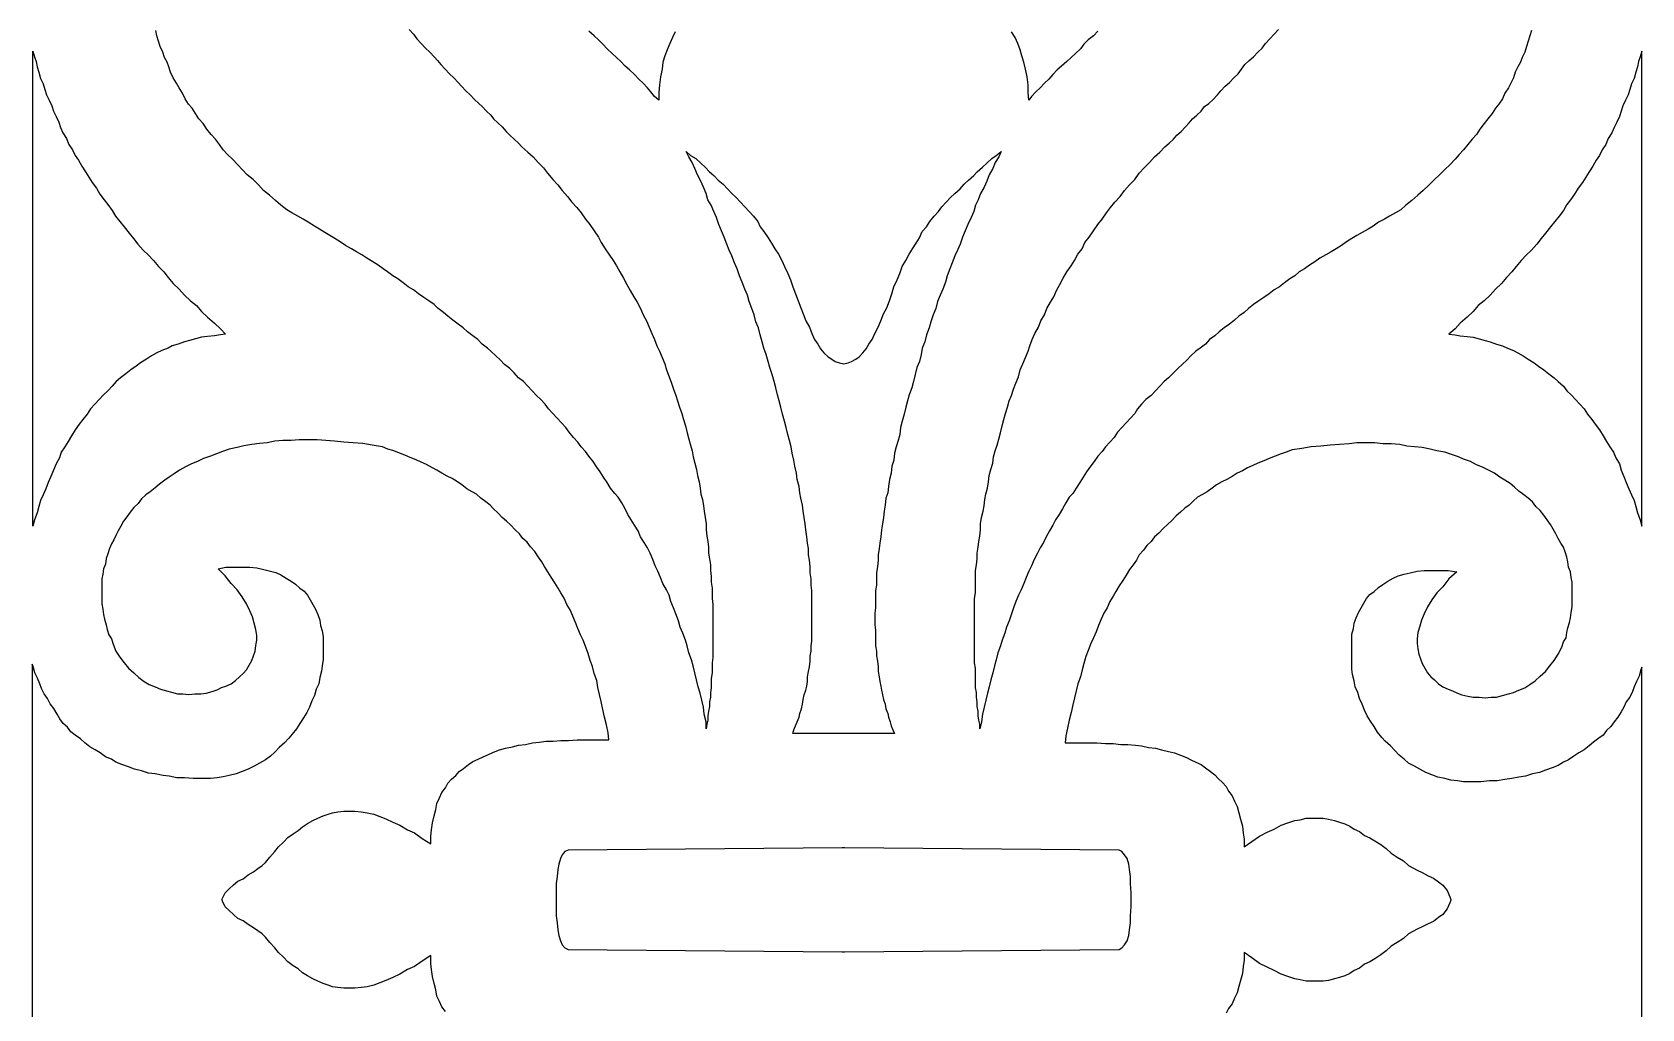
# Model space of a CAD drawing. Extents: x 100 to 710, y -550 to 180.
# Drawn here: x 529.6 to 609.6, y -102.9 to -54.4 of the extents above; entities that cross this region are included whole.
import ezdxf

# ---------------------------------------------------------------- set-up
doc = ezdxf.new("R2010")
doc.units = 0
doc.header["$MEASUREMENT"] = 0
doc.layers.add('LAYER_1', color=18, linetype='CONTINUOUS')

msp = doc.modelspace()

# ---------------------------------------------------------------- linework, layer by layer
at = {"layer": 'LAYER_1'}
for points in [[(548.319, -54.247), (548.533, -54.478), (548.704, -54.71), (548.918, -54.942), (549.132, -55.173), (549.346, -55.366), (549.56, -55.598), (549.731, -55.791), (549.902, -55.984), (550.116, -56.216), (550.33, -56.448), (550.544, -56.641), (550.758, -56.872), (550.929, -57.066), (551.143, -57.297), (551.357, -57.49), (551.571, -57.722), (551.785, -57.915), (551.956, -58.07), (552.17, -58.301), (552.384, -58.494), (552.512, -58.688), (552.726, -58.881), (552.94, -59.074), (553.154, -59.305), (553.325, -59.498), (553.539, -59.692), (553.753, -59.885), (553.924, -60.078), (554.224, -60.348), (554.48, -60.58), (554.737, -60.85), (554.994, -61.12), (555.208, -61.391), (555.464, -61.7), (555.721, -61.97), (555.935, -62.24), (556.192, -62.549), (556.406, -62.82), (556.662, -63.09), (556.876, -63.36), (557.09, -63.669), (557.304, -63.939), (557.518, -64.248), (557.732, -64.557), (557.86, -64.828), (558.074, -65.137), (558.246, -65.407), (558.459, -65.716), (558.631, -65.986), (558.802, -66.295), (558.973, -66.604), (559.144, -66.913), (559.315, -67.222), (559.486, -67.531), (559.658, -67.801), (559.829, -68.11), (559.957, -68.419), (560.128, -68.728), (560.257, -69.037), (560.385, -69.346), (560.513, -69.655), (560.642, -69.964), (560.77, -70.234), (560.898, -70.543), (561.027, -70.852), (561.112, -71.161), (561.241, -71.509), (561.369, -71.817), (561.455, -72.126), (561.583, -72.435), (561.668, -72.706), (561.754, -73.015), (561.882, -73.324), (561.968, -73.632), (562.054, -73.941), (562.139, -74.289), (562.225, -74.598), (562.31, -74.907), (562.396, -75.177), (562.439, -75.486), (562.524, -75.795), (562.61, -76.104), (562.653, -76.413), (562.738, -76.722), (562.781, -77.031), (562.824, -77.34), (562.909, -77.61), (562.952, -77.919), (562.995, -78.189), (563.038, -78.498), (563.08, -78.807), (563.08, -79.116), (563.123, -79.425), (563.166, -79.695), (563.209, -79.966), (563.209, -80.275), (563.252, -80.545), (563.294, -80.854), (563.294, -81.124), (563.337, -81.433), (563.337, -81.704), (563.38, -82.012), (563.38, -82.244), (563.38, -82.514), (563.423, -82.823), (563.423, -83.094), (563.423, -83.364), (563.423, -83.634), (563.423, -83.905), (563.423, -84.175), (563.423, -84.445), (563.423, -84.677), (563.423, -84.947), (563.423, -85.218), (563.423, -85.449), (563.38, -85.72), (563.38, -85.99), (563.38, -86.222), (563.337, -86.492), (563.337, -86.724), (563.337, -86.955), (563.294, -87.187), (563.294, -87.419), (563.252, -87.651), (563.252, -87.882), (563.209, -88.114), (563.166, -88.346), (563.166, -88.577), (563.123, -88.771), (563.08, -89.002), (563.08, -88.655), (562.995, -88.268), (562.952, -87.921), (562.867, -87.573), (562.781, -87.226), (562.695, -86.917), (562.61, -86.569), (562.524, -86.222), (562.439, -85.874), (562.353, -85.565), (562.225, -85.218), (562.139, -84.87), (562.054, -84.6), (561.925, -84.252), (561.797, -83.943), (561.711, -83.634), (561.583, -83.287), (561.455, -82.978), (561.326, -82.669), (561.241, -82.36), (561.112, -82.09), (560.941, -81.781), (560.813, -81.472), (560.684, -81.163), (560.556, -80.893), (560.428, -80.584), (560.299, -80.275), (560.171, -80.004), (560, -79.734), (559.829, -79.464), (559.7, -79.155), (559.529, -78.884), (559.358, -78.614), (559.187, -78.344), (559.059, -78.073), (558.887, -77.765), (558.716, -77.494), (558.545, -77.301), (558.331, -77.031), (558.16, -76.76), (557.989, -76.49), (557.818, -76.22), (557.647, -75.988), (557.475, -75.718), (557.261, -75.447), (557.09, -75.216), (556.876, -74.984), (556.705, -74.752), (556.491, -74.521), (556.277, -74.25), (556.106, -74.019), (555.892, -73.787), (555.678, -73.555), (555.464, -73.324), (555.25, -73.092), (555.079, -72.86), (554.865, -72.628), (554.651, -72.435), (554.438, -72.204), (554.224, -71.972), (554.01, -71.74), (553.753, -71.547), (553.539, -71.315), (553.325, -71.084), (553.068, -70.891), (552.854, -70.659), (552.64, -70.466), (552.384, -70.234), (552.213, -70.08), (551.956, -69.887), (551.742, -69.655), (551.485, -69.462), (551.229, -69.269), (551.015, -69.076), (550.758, -68.883), (550.501, -68.689), (550.244, -68.496), (550.03, -68.303), (549.774, -68.11), (549.56, -67.917), (549.303, -67.724), (549.046, -67.57), (548.79, -67.376), (548.533, -67.183), (548.276, -67.029), (548.02, -66.836), (547.763, -66.643), (547.506, -66.488), (547.249, -66.295), (547.035, -66.141), (546.779, -65.948), (546.522, -65.793), (546.222, -65.6), (545.966, -65.446), (545.709, -65.291), (545.452, -65.137), (545.153, -64.982), (544.896, -64.789), (544.639, -64.635), (544.383, -64.48), (544.126, -64.326), (543.869, -64.171), (543.612, -64.017), (543.313, -63.824), (543.056, -63.669), (542.8, -63.515), (542.5, -63.36), (542.243, -63.206), (541.944, -62.974), (541.687, -62.742), (541.388, -62.472), (541.088, -62.24), (540.831, -61.97), (540.575, -61.7), (540.275, -61.468), (540.018, -61.198), (539.804, -60.966), (539.548, -60.696), (539.291, -60.464), (539.077, -60.232), (538.906, -59.962), (538.692, -59.692), (538.478, -59.46), (538.264, -59.19), (538.093, -58.919), (537.879, -58.688), (537.708, -58.417), (537.537, -58.147), (537.366, -57.954), (537.194, -57.683), (537.066, -57.413), (536.895, -57.143), (536.767, -56.911), (536.595, -56.641), (536.467, -56.37), (536.381, -56.1), (536.296, -55.868), (536.168, -55.637), (536.082, -55.366), (535.954, -55.096), (535.868, -54.826), (535.782, -54.555), (535.74, -54.285)], [(561.54, -54.362), (561.412, -54.633), (561.283, -54.942), (561.155, -55.251), (561.027, -55.56), (560.941, -55.868), (560.898, -56.216), (560.813, -56.602), (560.77, -56.988), (560.727, -57.375), (560.727, -57.761), (560.513, -57.568), (560.342, -57.336), (560.171, -57.143), (559.957, -56.911), (559.743, -56.718), (559.529, -56.486), (559.272, -56.255), (559.059, -56.062), (558.845, -55.83), (558.631, -55.637), (558.417, -55.444), (558.16, -55.212), (557.946, -54.98), (557.732, -54.749), (557.518, -54.555), (557.261, -54.324)], [(604.113, -54.285), (604.027, -54.555), (603.942, -54.826), (603.856, -55.096), (603.771, -55.366), (603.642, -55.637), (603.557, -55.868), (603.428, -56.1), (603.3, -56.37), (603.214, -56.641), (603.086, -56.911), (602.958, -57.143), (602.787, -57.413), (602.658, -57.683), (602.487, -57.954), (602.316, -58.147), (602.145, -58.417), (601.931, -58.688), (601.76, -58.919), (601.546, -59.19), (601.375, -59.46), (601.161, -59.692), (600.947, -59.962), (600.733, -60.232), (600.519, -60.464), (600.305, -60.696), (600.048, -60.966), (599.792, -61.198), (599.535, -61.468), (599.278, -61.7), (599.021, -61.97), (598.722, -62.24), (598.465, -62.472), (598.166, -62.742), (597.866, -62.974), (597.609, -63.206), (597.353, -63.36), (597.053, -63.515), (596.796, -63.669), (596.497, -63.824), (596.24, -64.017), (595.984, -64.171), (595.684, -64.326), (595.427, -64.48), (595.171, -64.635), (594.914, -64.789), (594.657, -64.982), (594.4, -65.137), (594.144, -65.291), (593.887, -65.446), (593.587, -65.6), (593.331, -65.793), (593.074, -65.948), (592.817, -66.141), (592.561, -66.295), (592.347, -66.488), (592.09, -66.643), (591.833, -66.836), (591.576, -67.029), (591.32, -67.183), (591.063, -67.376), (590.806, -67.57), (590.55, -67.724), (590.293, -67.917), (590.036, -68.11), (589.822, -68.303), (589.566, -68.496), (589.352, -68.689), (589.095, -68.883), (588.838, -69.076), (588.581, -69.269), (588.367, -69.462), (588.111, -69.655), (587.897, -69.887), (587.64, -70.08), (587.426, -70.234), (587.169, -70.466), (586.998, -70.659), (586.742, -70.891), (586.528, -71.084), (586.314, -71.315), (586.057, -71.547), (585.843, -71.74), (585.629, -71.972), (585.415, -72.204), (585.201, -72.435), (584.945, -72.628), (584.731, -72.86), (584.517, -73.092), (584.388, -73.324), (584.174, -73.555), (583.96, -73.787), (583.746, -74.019), (583.533, -74.25), (583.361, -74.521), (583.147, -74.752), (582.934, -74.984), (582.762, -75.216), (582.548, -75.447), (582.377, -75.718), (582.163, -75.988), (581.992, -76.22), (581.821, -76.49), (581.65, -76.76), (581.479, -77.031), (581.308, -77.301), (581.136, -77.494), (580.965, -77.765), (580.794, -78.073), (580.623, -78.344), (580.452, -78.614), (580.324, -78.884), (580.152, -79.155), (579.981, -79.464), (579.853, -79.734), (579.682, -80.004), (579.553, -80.275), (579.382, -80.584), (579.254, -80.893), (579.126, -81.163), (578.997, -81.472), (578.869, -81.781), (578.74, -82.09), (578.612, -82.36), (578.484, -82.669), (578.355, -82.978), (578.27, -83.287), (578.141, -83.634), (578.013, -83.943), (577.927, -84.252), (577.799, -84.6), (577.714, -84.87), (577.585, -85.218), (577.5, -85.565), (577.414, -85.874), (577.328, -86.222), (577.243, -86.569), (577.157, -86.917), (577.072, -87.226), (576.986, -87.573), (576.901, -87.921), (576.815, -88.268), (576.772, -88.655), (576.687, -89.002), (576.687, -88.771), (576.644, -88.577), (576.601, -88.346), (576.601, -88.114), (576.558, -87.882), (576.558, -87.651), (576.516, -87.419), (576.516, -87.187), (576.473, -86.955), (576.473, -86.724), (576.473, -86.492), (576.473, -86.222), (576.473, -85.99), (576.43, -85.72), (576.43, -85.449), (576.43, -85.218), (576.43, -84.947), (576.43, -84.677), (576.43, -84.445), (576.43, -84.175), (576.43, -83.905), (576.43, -83.634), (576.43, -83.364), (576.43, -83.094), (576.43, -82.823), (576.43, -82.514), (576.473, -82.244), (576.473, -82.012), (576.473, -81.704), (576.473, -81.433), (576.473, -81.124), (576.516, -80.854), (576.558, -80.545), (576.558, -80.275), (576.601, -79.966), (576.644, -79.695), (576.687, -79.425), (576.729, -79.116), (576.729, -78.807), (576.772, -78.498), (576.858, -78.189), (576.901, -77.919), (576.943, -77.61), (576.986, -77.34), (577.072, -77.031), (577.115, -76.722), (577.157, -76.413), (577.243, -76.104), (577.328, -75.795), (577.371, -75.486), (577.457, -75.177), (577.542, -74.907), (577.628, -74.598), (577.714, -74.289), (577.799, -73.941), (577.885, -73.632), (577.97, -73.324), (578.056, -73.015), (578.141, -72.706), (578.27, -72.435), (578.355, -72.126), (578.484, -71.817), (578.612, -71.509), (578.698, -71.161), (578.826, -70.852), (578.954, -70.543), (579.083, -70.234), (579.168, -69.964), (579.297, -69.655), (579.425, -69.346), (579.596, -69.037), (579.725, -68.728), (579.896, -68.419), (580.024, -68.11), (580.195, -67.801), (580.366, -67.531), (580.495, -67.222), (580.666, -66.913), (580.837, -66.604), (581.008, -66.295), (581.222, -65.986), (581.393, -65.716), (581.564, -65.407), (581.778, -65.137), (581.907, -64.828), (582.121, -64.557), (582.335, -64.248), (582.548, -63.939), (582.762, -63.669), (582.976, -63.36), (583.19, -63.09), (583.404, -62.82), (583.661, -62.549), (583.875, -62.24), (584.132, -61.97), (584.388, -61.7), (584.602, -61.391), (584.859, -61.12), (585.116, -60.85), (585.372, -60.58), (585.629, -60.348), (585.886, -60.078), (586.1, -59.885), (586.314, -59.692), (586.485, -59.498), (586.699, -59.305), (586.913, -59.074), (587.084, -58.881), (587.255, -58.688), (587.469, -58.494), (587.683, -58.301), (587.854, -58.07), (588.068, -57.915), (588.282, -57.722), (588.496, -57.49), (588.667, -57.297), (588.881, -57.066), (589.095, -56.872), (589.309, -56.641), (589.523, -56.448), (589.694, -56.216), (589.865, -55.984), (590.079, -55.791), (590.293, -55.598), (590.507, -55.366), (590.721, -55.173), (590.892, -54.942), (591.106, -54.71), (591.32, -54.478), (591.534, -54.247)], [(582.548, -54.324), (582.335, -54.555), (582.078, -54.749), (581.864, -54.98), (581.693, -55.212), (581.436, -55.444), (581.222, -55.637), (581.008, -55.83), (580.751, -56.062), (580.537, -56.255), (580.324, -56.486), (580.11, -56.718), (579.896, -56.911), (579.682, -57.143), (579.468, -57.336), (579.254, -57.568), (579.126, -57.761), (579.083, -57.375), (579.083, -56.988), (579.04, -56.602), (578.954, -56.216), (578.869, -55.868), (578.783, -55.56), (578.698, -55.251), (578.569, -54.942), (578.441, -54.633), (578.27, -54.362)], [(550.126, -103.053), (549.954, -102.821), (549.826, -102.551), (549.698, -102.281), (549.655, -101.972), (549.569, -101.663), (549.484, -101.315), (549.441, -100.968), (549.398, -100.659), (549.398, -100.272), (548.97, -100.543), (548.585, -100.813), (548.243, -100.968), (547.858, -101.199), (547.516, -101.354), (547.173, -101.508), (546.874, -101.624), (546.574, -101.74), (546.232, -101.817), (545.932, -101.856), (545.633, -101.894), (545.333, -101.894), (545.077, -101.894), (544.777, -101.856), (544.52, -101.817), (544.307, -101.74), (544.05, -101.663), (543.793, -101.547), (543.536, -101.431), (543.28, -101.277), (543.023, -101.122), (542.809, -100.929), (542.552, -100.775), (542.296, -100.581), (542.082, -100.35), (541.825, -100.118), (541.654, -99.886), (541.397, -99.616), (541.183, -99.346), (541.012, -99.191), (540.798, -99.037), (540.584, -98.882), (540.327, -98.728), (540.071, -98.535), (539.814, -98.419), (539.6, -98.226), (539.386, -98.033), (539.172, -97.84), (539.044, -97.569), (539.035, -97.51), (539.037, -97.493), (539.035, -97.477), (539.044, -97.417), (539.172, -97.147), (539.386, -96.954), (539.6, -96.76), (539.814, -96.567), (540.071, -96.452), (540.327, -96.258), (540.584, -96.104), (540.798, -95.949), (541.012, -95.795), (541.183, -95.641), (541.397, -95.37), (541.654, -95.1), (541.825, -94.868), (542.082, -94.636), (542.296, -94.405), (542.552, -94.212), (542.809, -94.057), (543.023, -93.864), (543.28, -93.71), (543.536, -93.555), (543.793, -93.439), (544.05, -93.323), (544.307, -93.246), (544.52, -93.169), (544.777, -93.13), (545.077, -93.092), (545.333, -93.092), (545.633, -93.092), (545.932, -93.13), (546.232, -93.169), (546.574, -93.246), (546.874, -93.362), (547.173, -93.478), (547.516, -93.632), (547.858, -93.787), (548.243, -94.019), (548.585, -94.173), (548.97, -94.443), (549.398, -94.714), (549.398, -94.328), (549.441, -94.019), (549.484, -93.671), (549.569, -93.323), (549.655, -93.015), (549.698, -92.706), (549.826, -92.435), (549.954, -92.165), (550.126, -91.933), (550.254, -91.702), (550.425, -91.508), (550.639, -91.315), (550.81, -91.122), (551.024, -90.968), (551.281, -90.775), (551.495, -90.62), (551.751, -90.504), (552.008, -90.389), (552.265, -90.273), (552.522, -90.157), (552.821, -90.041), (553.121, -89.964), (553.463, -89.887), (553.762, -89.809), (554.105, -89.771), (554.447, -89.693), (554.789, -89.655), (555.132, -89.616), (555.474, -89.616), (555.859, -89.578), (556.244, -89.578), (556.672, -89.539), (557.057, -89.539), (557.485, -89.539), (557.827, -89.539), (558.255, -89.539), (558.212, -89.191), (558.127, -88.805), (558.041, -88.419), (557.956, -88.033), (557.87, -87.647), (557.784, -87.299), (557.699, -86.952), (557.656, -86.604), (557.528, -86.257), (557.442, -85.909), (557.314, -85.6), (557.228, -85.252), (557.1, -84.944), (556.971, -84.596), (556.843, -84.326), (556.715, -84.017), (556.586, -83.708), (556.458, -83.399), (556.33, -83.09), (556.158, -82.82), (556.03, -82.511), (555.859, -82.24), (555.731, -82.009), (555.559, -81.738), (555.388, -81.468), (555.217, -81.198), (555.046, -80.927), (554.918, -80.696), (554.746, -80.464), (554.575, -80.194), (554.361, -79.962), (554.19, -79.73), (553.976, -79.537), (553.805, -79.305), (553.591, -79.112), (553.377, -78.881), (553.163, -78.687), (552.949, -78.494), (552.736, -78.263), (552.522, -78.07), (552.35, -77.877), (552.137, -77.722), (551.88, -77.529), (551.666, -77.336), (551.452, -77.22), (551.195, -77.066), (550.938, -76.872), (550.725, -76.718), (550.468, -76.564), (550.211, -76.448), (549.954, -76.293), (549.698, -76.139), (549.484, -76.023), (549.184, -75.868), (548.927, -75.753), (548.671, -75.637), (548.371, -75.521), (548.115, -75.405), (547.815, -75.289), (547.516, -75.173), (547.259, -75.096), (547.002, -74.98), (546.489, -74.903), (546.018, -74.826), (545.547, -74.787), (545.077, -74.748), (544.606, -74.71), (544.178, -74.671), (543.75, -74.633), (543.322, -74.633), (542.852, -74.633), (542.467, -74.671), (542.039, -74.671), (541.654, -74.71), (541.269, -74.787), (540.884, -74.826), (540.498, -74.864), (540.113, -74.942), (539.771, -75.019), (539.386, -75.096), (539.044, -75.212), (538.744, -75.328), (538.445, -75.444), (538.102, -75.559), (537.803, -75.714), (537.503, -75.83), (537.204, -75.984), (536.904, -76.139), (536.648, -76.332), (536.391, -76.486), (536.177, -76.641), (535.92, -76.834), (535.706, -77.027), (535.45, -77.22), (535.236, -77.374), (535.022, -77.568), (534.851, -77.799), (534.637, -77.992), (534.466, -78.224), (534.294, -78.456), (534.123, -78.687), (533.995, -78.919), (533.867, -79.151), (533.738, -79.383), (533.653, -79.614), (533.524, -79.807), (533.439, -80.039), (533.353, -80.309), (533.268, -80.541), (533.225, -80.811), (533.139, -81.043), (533.096, -81.313), (533.054, -81.545), (533.054, -81.815), (533.054, -82.047), (533.054, -82.279), (533.054, -82.549), (533.054, -82.781), (533.096, -83.051), (533.139, -83.322), (533.182, -83.553), (533.268, -83.824), (533.31, -84.055), (533.396, -84.326), (533.524, -84.519), (533.61, -84.789), (533.738, -85.137), (533.952, -85.446), (534.166, -85.716), (534.38, -85.986), (534.637, -86.218), (534.893, -86.45), (535.15, -86.643), (535.407, -86.797), (535.706, -86.913), (535.963, -87.029), (536.263, -87.106), (536.519, -87.183), (536.819, -87.261), (537.076, -87.261), (537.375, -87.299), (537.675, -87.261), (537.974, -87.261), (538.231, -87.222), (538.53, -87.145), (538.787, -87.067), (539.001, -86.952), (539.215, -86.874), (539.472, -86.759), (539.686, -86.604), (539.899, -86.411), (540.071, -86.257), (540.242, -86.063), (540.37, -85.832), (540.498, -85.6), (540.584, -85.368), (540.67, -85.137), (540.712, -84.866), (540.755, -84.596), (540.755, -84.364), (540.712, -84.055), (540.627, -83.746), (540.541, -83.437), (540.413, -83.128), (540.242, -82.781), (540.028, -82.433), (539.771, -82.086), (539.472, -81.777), (539.172, -81.391), (538.83, -81.043), (539.215, -80.966), (539.643, -80.966), (540.028, -80.966), (540.413, -80.966), (540.755, -81.005), (541.098, -81.082), (541.44, -81.159), (541.697, -81.236), (541.953, -81.352), (542.21, -81.507), (542.467, -81.661), (542.681, -81.815), (542.895, -82.009), (543.108, -82.163), (543.28, -82.356), (543.408, -82.588), (543.536, -82.82), (543.665, -83.051), (543.793, -83.322), (543.879, -83.592), (543.921, -83.862), (544.007, -84.133), (544.05, -84.403), (544.05, -84.673), (544.05, -84.944), (544.05, -85.252), (544.05, -85.561), (544.007, -85.87), (543.964, -86.141), (543.879, -86.45), (543.836, -86.759), (543.708, -87.029), (543.622, -87.338), (543.494, -87.608), (543.365, -87.917), (543.237, -88.187), (543.066, -88.458), (542.895, -88.728), (542.723, -88.998), (542.509, -89.269), (542.338, -89.462), (542.124, -89.693), (541.868, -89.925), (541.654, -90.157), (541.44, -90.35), (541.183, -90.543), (540.884, -90.698), (540.627, -90.852), (540.327, -91.006), (540.028, -91.122), (539.728, -91.238), (539.386, -91.315), (539.087, -91.393), (538.787, -91.431), (538.445, -91.47), (538.017, -91.47), (537.589, -91.47), (537.161, -91.431), (536.776, -91.431), (536.391, -91.354), (536.091, -91.315), (535.706, -91.238), (535.364, -91.2), (535.022, -91.084), (534.679, -91.006), (534.38, -90.891), (534.038, -90.775), (533.738, -90.659), (533.524, -90.504), (533.225, -90.389), (532.968, -90.195), (532.711, -90.041), (532.455, -89.887), (532.198, -89.693), (531.984, -89.5), (531.727, -89.307), (531.513, -89.153), (531.342, -88.921), (531.128, -88.728), (530.957, -88.496), (530.829, -88.265), (530.658, -87.994), (530.486, -87.763), (530.358, -87.492), (530.187, -87.261), (530.059, -86.99), (529.973, -86.759), (529.845, -86.488), (529.716, -86.218), (529.631, -85.909), (529.589, -85.778), (529.589, -97.477), (529.589, -97.493), (529.589, -97.51), (529.589, -109.208)], [(609.588, -109.05), (609.588, -97.51), (609.588, -97.493), (609.588, -97.477), (609.588, -85.936), (609.547, -86.067), (609.461, -86.376), (609.333, -86.647), (609.205, -86.917), (609.119, -87.149), (608.991, -87.419), (608.82, -87.651), (608.691, -87.921), (608.563, -88.153), (608.392, -88.423), (608.221, -88.655), (608.049, -88.886), (607.835, -89.079), (607.664, -89.311), (607.45, -89.466), (607.194, -89.659), (606.98, -89.852), (606.723, -90.045), (606.466, -90.199), (606.21, -90.354), (605.953, -90.547), (605.696, -90.663), (605.439, -90.817), (605.14, -90.933), (604.798, -91.049), (604.498, -91.165), (604.156, -91.242), (603.814, -91.358), (603.471, -91.397), (603.129, -91.474), (602.787, -91.512), (602.402, -91.59), (602.016, -91.59), (601.589, -91.628), (601.161, -91.628), (600.733, -91.628), (600.433, -91.59), (600.091, -91.551), (599.792, -91.474), (599.449, -91.397), (599.15, -91.281), (598.85, -91.165), (598.551, -91.01), (598.294, -90.856), (597.995, -90.701), (597.781, -90.508), (597.524, -90.315), (597.31, -90.084), (597.096, -89.852), (596.839, -89.62), (596.668, -89.427), (596.454, -89.157), (596.283, -88.886), (596.112, -88.616), (595.941, -88.346), (595.812, -88.075), (595.684, -87.766), (595.556, -87.496), (595.47, -87.187), (595.342, -86.917), (595.299, -86.608), (595.213, -86.299), (595.171, -86.029), (595.171, -85.72), (595.171, -85.411), (595.171, -85.102), (595.171, -84.832), (595.171, -84.561), (595.171, -84.291), (595.256, -84.021), (595.299, -83.75), (595.385, -83.48), (595.513, -83.21), (595.641, -82.978), (595.77, -82.746), (595.898, -82.514), (596.069, -82.321), (596.283, -82.167), (596.497, -81.974), (596.711, -81.819), (596.968, -81.665), (597.224, -81.51), (597.481, -81.395), (597.781, -81.317), (598.08, -81.24), (598.422, -81.163), (598.765, -81.124), (599.15, -81.124), (599.535, -81.124), (599.963, -81.124), (600.391, -81.201), (600.005, -81.549), (599.706, -81.935), (599.406, -82.244), (599.15, -82.592), (598.936, -82.939), (598.765, -83.287), (598.636, -83.596), (598.551, -83.905), (598.465, -84.214), (598.422, -84.523), (598.422, -84.754), (598.465, -85.025), (598.508, -85.295), (598.594, -85.527), (598.679, -85.758), (598.807, -85.99), (598.936, -86.222), (599.107, -86.415), (599.278, -86.569), (599.492, -86.762), (599.706, -86.917), (599.963, -87.033), (600.177, -87.11), (600.433, -87.226), (600.647, -87.303), (600.947, -87.38), (601.204, -87.419), (601.503, -87.419), (601.803, -87.458), (602.102, -87.419), (602.359, -87.419), (602.658, -87.342), (602.958, -87.264), (603.214, -87.187), (603.471, -87.071), (603.771, -86.955), (604.027, -86.801), (604.284, -86.608), (604.541, -86.376), (604.798, -86.145), (605.012, -85.874), (605.225, -85.604), (605.439, -85.295), (605.611, -84.947), (605.696, -84.677), (605.824, -84.484), (605.867, -84.214), (605.91, -83.982), (605.996, -83.712), (606.038, -83.48), (606.081, -83.21), (606.124, -82.939), (606.124, -82.708), (606.124, -82.437), (606.124, -82.206), (606.124, -81.974), (606.124, -81.704), (606.081, -81.472), (606.038, -81.201), (605.953, -80.97), (605.91, -80.699), (605.867, -80.468), (605.782, -80.197), (605.696, -79.966), (605.568, -79.773), (605.439, -79.541), (605.311, -79.309), (605.183, -79.078), (605.054, -78.846), (604.883, -78.614), (604.712, -78.382), (604.541, -78.151), (604.327, -77.958), (604.156, -77.726), (603.942, -77.533), (603.728, -77.378), (603.471, -77.185), (603.257, -76.992), (603.043, -76.799), (602.787, -76.645), (602.53, -76.49), (602.273, -76.297), (601.974, -76.143), (601.674, -75.988), (601.375, -75.872), (601.075, -75.718), (600.733, -75.602), (600.476, -75.486), (600.134, -75.37), (599.792, -75.254), (599.406, -75.177), (599.064, -75.1), (598.679, -75.023), (598.294, -74.984), (597.909, -74.945), (597.567, -74.868), (597.139, -74.83), (596.711, -74.83), (596.326, -74.791), (595.855, -74.791), (595.427, -74.791), (595.042, -74.83), (594.572, -74.868), (594.101, -74.907), (593.63, -74.945), (593.16, -74.984), (592.689, -75.061), (592.218, -75.139), (591.919, -75.254), (591.662, -75.332), (591.363, -75.447), (591.063, -75.563), (590.806, -75.679), (590.507, -75.795), (590.25, -75.911), (589.993, -76.027), (589.737, -76.181), (589.48, -76.297), (589.223, -76.452), (588.966, -76.606), (588.71, -76.722), (588.453, -76.876), (588.239, -77.031), (587.982, -77.224), (587.726, -77.378), (587.512, -77.494), (587.298, -77.687), (587.084, -77.88), (586.87, -78.035), (586.656, -78.228), (586.442, -78.421), (586.228, -78.653), (586.014, -78.846), (585.8, -79.039), (585.586, -79.271), (585.372, -79.464), (585.201, -79.695), (584.987, -79.889), (584.816, -80.12), (584.602, -80.352), (584.474, -80.622), (584.303, -80.854), (584.132, -81.086), (583.96, -81.356), (583.789, -81.626), (583.618, -81.897), (583.447, -82.167), (583.319, -82.399), (583.147, -82.669), (583.019, -82.978), (582.848, -83.248), (582.72, -83.557), (582.591, -83.866), (582.463, -84.175), (582.335, -84.484), (582.206, -84.754), (582.078, -85.102), (581.949, -85.411), (581.864, -85.758), (581.778, -86.067), (581.693, -86.415), (581.564, -86.762), (581.479, -87.11), (581.393, -87.458), (581.308, -87.805), (581.222, -88.191), (581.136, -88.577), (581.051, -88.964), (580.965, -89.35), (580.923, -89.697), (581.35, -89.697), (581.736, -89.697), (582.121, -89.697), (582.506, -89.697), (582.934, -89.736), (583.319, -89.736), (583.704, -89.775), (584.046, -89.775), (584.431, -89.813), (584.731, -89.852), (585.073, -89.929), (585.415, -89.968), (585.715, -90.045), (586.057, -90.122), (586.356, -90.199), (586.656, -90.315), (586.956, -90.431), (587.169, -90.547), (587.426, -90.663), (587.683, -90.779), (587.897, -90.933), (588.154, -91.126), (588.367, -91.281), (588.539, -91.474), (588.753, -91.667), (588.924, -91.86), (589.052, -92.092), (589.223, -92.323), (589.352, -92.594), (589.48, -92.864), (589.566, -93.173), (589.651, -93.482), (589.737, -93.829), (589.779, -94.177), (589.822, -94.486), (589.822, -94.872), (590.207, -94.602), (590.592, -94.331), (590.977, -94.138), (591.32, -93.984), (591.662, -93.791), (592.004, -93.675), (592.347, -93.559), (592.603, -93.52), (592.903, -93.443), (593.202, -93.443), (593.502, -93.443), (593.759, -93.443), (594.015, -93.482), (594.315, -93.559), (594.572, -93.636), (594.828, -93.714), (595.085, -93.829), (595.299, -93.984), (595.556, -94.1), (595.812, -94.293), (596.069, -94.409), (596.326, -94.563), (596.625, -94.756), (596.882, -94.949), (597.139, -95.181), (597.438, -95.374), (597.738, -95.567), (597.995, -95.799), (598.208, -95.915), (598.422, -96.031), (598.679, -96.146), (598.979, -96.301), (599.235, -96.417), (599.492, -96.61), (599.706, -96.764), (599.92, -97.035), (600.048, -97.344), (600.096, -97.477), (600.091, -97.493), (600.096, -97.51), (600.048, -97.643), (599.92, -97.952), (599.706, -98.222), (599.492, -98.376), (599.235, -98.569), (598.979, -98.685), (598.679, -98.84), (598.422, -98.956), (598.208, -99.071), (597.995, -99.187), (597.738, -99.419), (597.438, -99.612), (597.139, -99.805), (596.882, -100.037), (596.625, -100.23), (596.326, -100.423), (596.069, -100.578), (595.812, -100.693), (595.556, -100.886), (595.299, -101.002), (595.085, -101.157), (594.828, -101.273), (594.572, -101.35), (594.315, -101.427), (594.015, -101.504), (593.759, -101.543), (593.502, -101.543), (593.202, -101.543), (592.903, -101.543), (592.603, -101.466), (592.347, -101.427), (592.004, -101.311), (591.662, -101.195), (591.32, -101.002), (590.977, -100.848), (590.592, -100.655), (590.207, -100.384), (589.822, -100.114), (589.822, -100.5), (589.779, -100.809), (589.737, -101.157), (589.651, -101.504), (589.566, -101.813), (589.48, -102.122), (589.352, -102.393), (589.223, -102.663), (589.052, -102.895), (588.924, -103.126)]]:
    msp.add_lwpolyline(points, dxfattribs=at)
for points in [[(529.622, -55.328), (529.707, -55.598), (529.792, -55.83), (529.835, -56.1), (529.921, -56.37), (530.006, -56.679), (530.135, -56.95), (530.22, -57.22), (530.306, -57.49), (530.434, -57.761), (530.562, -58.031), (530.648, -58.301), (530.776, -58.572), (530.905, -58.842), (530.99, -59.112), (531.119, -59.383), (531.29, -59.653), (531.418, -59.962), (531.589, -60.232), (531.718, -60.503), (531.889, -60.734), (532.06, -61.043), (532.231, -61.314), (532.402, -61.584), (532.573, -61.854), (532.787, -62.124), (532.959, -62.433), (533.172, -62.704), (533.344, -62.935), (533.558, -63.244), (533.729, -63.515), (533.943, -63.785), (534.157, -64.055), (534.413, -64.364), (534.627, -64.635), (534.841, -64.905), (535.098, -65.214), (535.355, -65.446), (535.611, -65.716), (535.868, -66.025), (536.125, -66.295), (536.339, -66.565), (536.595, -66.874), (536.895, -67.145), (537.152, -67.454), (537.451, -67.724), (537.751, -67.956), (538.007, -68.265), (538.307, -68.535), (538.649, -68.844), (538.949, -69.114), (539.205, -69.385), (538.949, -69.423), (538.649, -69.462), (538.307, -69.5), (538.007, -69.539), (537.708, -69.616), (537.408, -69.693), (537.152, -69.771), (536.852, -69.887), (536.553, -69.964), (536.339, -70.08), (536.039, -70.196), (535.782, -70.311), (535.526, -70.466), (535.269, -70.62), (534.97, -70.813), (534.756, -70.968), (534.499, -71.161), (534.242, -71.354), (533.985, -71.547), (533.771, -71.74), (533.558, -71.972), (533.344, -72.204), (533.13, -72.397), (532.916, -72.628), (532.702, -72.86), (532.488, -73.092), (532.317, -73.362), (532.103, -73.632), (531.932, -73.864), (531.718, -74.135), (531.547, -74.443), (531.375, -74.714), (531.204, -74.984), (531.033, -75.254), (530.948, -75.525), (530.776, -75.834), (530.648, -76.143), (530.52, -76.452), (530.391, -76.76), (530.263, -77.069), (530.135, -77.378), (530.006, -77.649), (529.921, -77.958), (529.835, -78.267), (529.707, -78.614), (529.622, -78.921)], [(609.589, -55.328), (609.504, -55.598), (609.419, -55.83), (609.376, -56.1), (609.29, -56.37), (609.205, -56.679), (609.076, -56.95), (608.991, -57.22), (608.905, -57.49), (608.777, -57.761), (608.648, -58.031), (608.563, -58.301), (608.477, -58.572), (608.349, -58.842), (608.221, -59.112), (608.092, -59.383), (607.921, -59.653), (607.793, -59.962), (607.622, -60.232), (607.493, -60.503), (607.322, -60.734), (607.151, -61.043), (606.98, -61.314), (606.809, -61.584), (606.637, -61.854), (606.424, -62.124), (606.252, -62.433), (606.038, -62.704), (605.867, -62.935), (605.696, -63.244), (605.482, -63.515), (605.268, -63.785), (605.054, -64.055), (604.798, -64.364), (604.584, -64.635), (604.37, -64.905), (604.113, -65.214), (603.856, -65.446), (603.6, -65.716), (603.343, -66.025), (603.129, -66.295), (602.872, -66.565), (602.615, -66.874), (602.316, -67.145), (602.059, -67.454), (601.76, -67.724), (601.46, -67.956), (601.204, -68.265), (600.904, -68.535), (600.562, -68.844), (600.305, -69.114), (600.005, -69.385), (600.305, -69.423), (600.562, -69.462), (600.904, -69.5), (601.204, -69.539), (601.503, -69.616), (601.803, -69.693), (602.059, -69.771), (602.359, -69.887), (602.658, -69.964), (602.915, -70.08), (603.214, -70.196), (603.428, -70.311), (603.685, -70.466), (603.942, -70.62), (604.241, -70.813), (604.455, -70.968), (604.712, -71.161), (604.969, -71.354), (605.225, -71.547), (605.439, -71.74), (605.696, -71.972), (605.867, -72.204), (606.081, -72.397), (606.295, -72.628), (606.509, -72.86), (606.723, -73.092), (606.894, -73.362), (607.108, -73.632), (607.279, -73.864), (607.493, -74.135), (607.664, -74.443), (607.835, -74.714), (608.007, -74.984), (608.178, -75.254), (608.306, -75.525), (608.477, -75.834), (608.563, -76.143), (608.691, -76.452), (608.82, -76.76), (608.948, -77.069), (609.076, -77.378), (609.205, -77.649), (609.29, -77.958), (609.376, -78.267), (609.504, -78.614), (609.589, -78.921)], [(569.926, -89.234), (567.402, -89.234), (567.445, -89.041), (567.53, -88.848), (567.616, -88.655), (567.701, -88.423), (567.744, -88.23), (567.83, -87.998), (567.873, -87.766), (567.915, -87.535), (567.958, -87.303), (568.044, -87.071), (568.087, -86.878), (568.129, -86.647), (568.129, -86.415), (568.172, -86.145), (568.215, -85.913), (568.258, -85.643), (568.258, -85.372), (568.3, -85.14), (568.3, -84.87), (568.343, -84.638), (568.343, -84.368), (568.343, -84.098), (568.343, -83.827), (568.343, -83.519), (568.343, -83.248), (568.343, -82.978), (568.343, -82.669), (568.343, -82.399), (568.343, -82.128), (568.3, -81.858), (568.3, -81.549), (568.258, -81.24), (568.258, -80.931), (568.215, -80.622), (568.172, -80.352), (568.172, -80.043), (568.129, -79.773), (568.087, -79.464), (568.044, -79.116), (568.001, -78.807), (567.958, -78.498), (567.915, -78.189), (567.873, -77.88), (567.787, -77.533), (567.744, -77.263), (567.701, -76.954), (567.616, -76.606), (567.573, -76.297), (567.488, -75.95), (567.445, -75.641), (567.359, -75.293), (567.316, -74.984), (567.231, -74.675), (567.145, -74.366), (567.06, -74.019), (566.974, -73.71), (566.888, -73.362), (566.803, -73.015), (566.717, -72.706), (566.632, -72.397), (566.546, -72.049), (566.461, -71.74), (566.375, -71.393), (566.247, -71.045), (566.161, -70.736), (566.076, -70.389), (565.947, -70.08), (565.862, -69.771), (565.776, -69.423), (565.69, -69.076), (565.562, -68.767), (565.477, -68.419), (565.348, -68.11), (565.22, -67.763), (565.134, -67.454), (565.006, -67.145), (564.878, -66.797), (564.749, -66.488), (564.621, -66.141), (564.492, -65.832), (564.364, -65.484), (564.236, -65.214), (564.107, -64.905), (563.979, -64.557), (563.851, -64.248), (563.722, -63.939), (563.594, -63.592), (563.466, -63.283), (563.337, -62.974), (563.166, -62.704), (563.08, -62.395), (562.952, -62.086), (562.824, -61.777), (562.653, -61.468), (562.524, -61.159), (562.396, -60.85), (562.225, -60.58), (562.096, -60.309), (562.31, -60.503), (562.567, -60.657), (562.824, -60.889), (563.038, -61.082), (563.252, -61.314), (563.466, -61.507), (563.679, -61.738), (563.936, -61.931), (564.15, -62.163), (564.364, -62.395), (564.578, -62.588), (564.792, -62.82), (565.006, -63.051), (565.22, -63.283), (565.434, -63.515), (565.648, -63.785), (565.776, -64.055), (565.947, -64.287), (566.161, -64.596), (566.332, -64.866), (566.503, -65.137), (566.675, -65.407), (566.846, -65.716), (566.974, -66.025), (567.145, -66.372), (567.274, -66.681), (567.402, -67.029), (567.53, -67.376), (567.659, -67.724), (567.787, -68.072), (567.915, -68.38), (568.044, -68.728), (568.215, -69.037), (568.343, -69.346), (568.472, -69.655), (568.643, -69.887), (568.771, -70.118), (568.942, -70.311), (569.156, -70.504), (569.327, -70.62), (569.498, -70.736), (569.712, -70.813), (569.926, -70.852), (570.14, -70.813), (570.311, -70.736), (570.525, -70.62), (570.697, -70.504), (570.868, -70.311), (571.039, -70.118), (571.167, -69.887), (571.338, -69.655), (571.467, -69.346), (571.638, -69.037), (571.766, -68.728), (571.895, -68.38), (572.066, -68.072), (572.194, -67.724), (572.322, -67.376), (572.408, -67.029), (572.579, -66.681), (572.707, -66.372), (572.836, -66.025), (573.007, -65.716), (573.178, -65.407), (573.349, -65.137), (573.52, -64.866), (573.692, -64.596), (573.82, -64.287), (574.034, -64.055), (574.205, -63.785), (574.419, -63.515), (574.633, -63.283), (574.804, -63.051), (575.018, -62.82), (575.232, -62.588), (575.446, -62.395), (575.703, -62.163), (575.917, -61.931), (576.13, -61.738), (576.387, -61.507), (576.558, -61.314), (576.815, -61.082), (577.029, -60.889), (577.286, -60.657), (577.5, -60.503), (577.756, -60.309), (577.628, -60.58), (577.457, -60.85), (577.328, -61.159), (577.157, -61.468), (577.029, -61.777), (576.901, -62.086), (576.729, -62.395), (576.601, -62.704), (576.473, -62.974), (576.387, -63.283), (576.259, -63.592), (576.088, -63.939), (575.959, -64.248), (575.831, -64.557), (575.703, -64.905), (575.574, -65.214), (575.446, -65.484), (575.317, -65.832), (575.189, -66.141), (575.061, -66.488), (574.975, -66.797), (574.847, -67.145), (574.718, -67.454), (574.59, -67.763), (574.505, -68.11), (574.376, -68.419), (574.248, -68.767), (574.162, -69.076), (574.034, -69.423), (573.948, -69.771), (573.82, -70.08), (573.777, -70.389), (573.692, -70.736), (573.563, -71.045), (573.478, -71.393), (573.392, -71.74), (573.307, -72.049), (573.178, -72.397), (573.093, -72.706), (573.007, -73.015), (572.921, -73.362), (572.836, -73.71), (572.75, -74.019), (572.707, -74.366), (572.622, -74.675), (572.536, -74.984), (572.451, -75.293), (572.408, -75.641), (572.322, -75.95), (572.28, -76.297), (572.194, -76.606), (572.151, -76.954), (572.108, -77.263), (572.023, -77.533), (571.98, -77.88), (571.937, -78.189), (571.895, -78.498), (571.852, -78.807), (571.809, -79.116), (571.766, -79.464), (571.723, -79.773), (571.681, -80.043), (571.638, -80.352), (571.638, -80.622), (571.595, -80.931), (571.552, -81.24), (571.552, -81.549), (571.552, -81.858), (571.509, -82.128), (571.509, -82.399), (571.509, -82.669), (571.509, -82.978), (571.467, -83.248), (571.467, -83.519), (571.467, -83.827), (571.509, -84.098), (571.509, -84.368), (571.509, -84.638), (571.509, -84.87), (571.552, -85.14), (571.552, -85.372), (571.595, -85.643), (571.638, -85.913), (571.638, -86.145), (571.681, -86.415), (571.723, -86.647), (571.766, -86.878), (571.809, -87.071), (571.852, -87.303), (571.895, -87.535), (571.98, -87.766), (572.023, -87.998), (572.108, -88.23), (572.151, -88.423), (572.237, -88.655), (572.28, -88.848), (572.365, -89.041), (572.451, -89.234)], [(584.217, -97.493), (584.217, -97.477), (584.217, -97.151), (584.174, -96.687), (584.174, -96.34), (584.132, -95.992), (584.089, -95.722), (584.003, -95.451), (583.875, -95.258), (583.746, -95.104), (583.618, -95.027), (569.969, -94.911), (569.841, -94.911), (556.235, -95.027), (556.063, -95.104), (555.935, -95.258), (555.849, -95.451), (555.764, -95.722), (555.721, -95.992), (555.678, -96.34), (555.636, -96.687), (555.636, -97.151), (555.636, -97.477), (555.636, -97.493), (555.636, -97.51), (555.636, -97.836), (555.636, -98.299), (555.678, -98.647), (555.721, -98.994), (555.764, -99.265), (555.849, -99.535), (555.935, -99.728), (556.063, -99.882), (556.235, -99.96), (569.841, -100.076), (569.969, -100.076), (583.618, -99.96), (583.746, -99.882), (583.875, -99.728), (584.003, -99.535), (584.089, -99.265), (584.132, -98.994), (584.174, -98.647), (584.174, -98.299), (584.217, -97.836), (584.217, -97.51)]]:
    msp.add_lwpolyline(points, close=True, dxfattribs=at)

doc.saveas('drawing.dxf')
